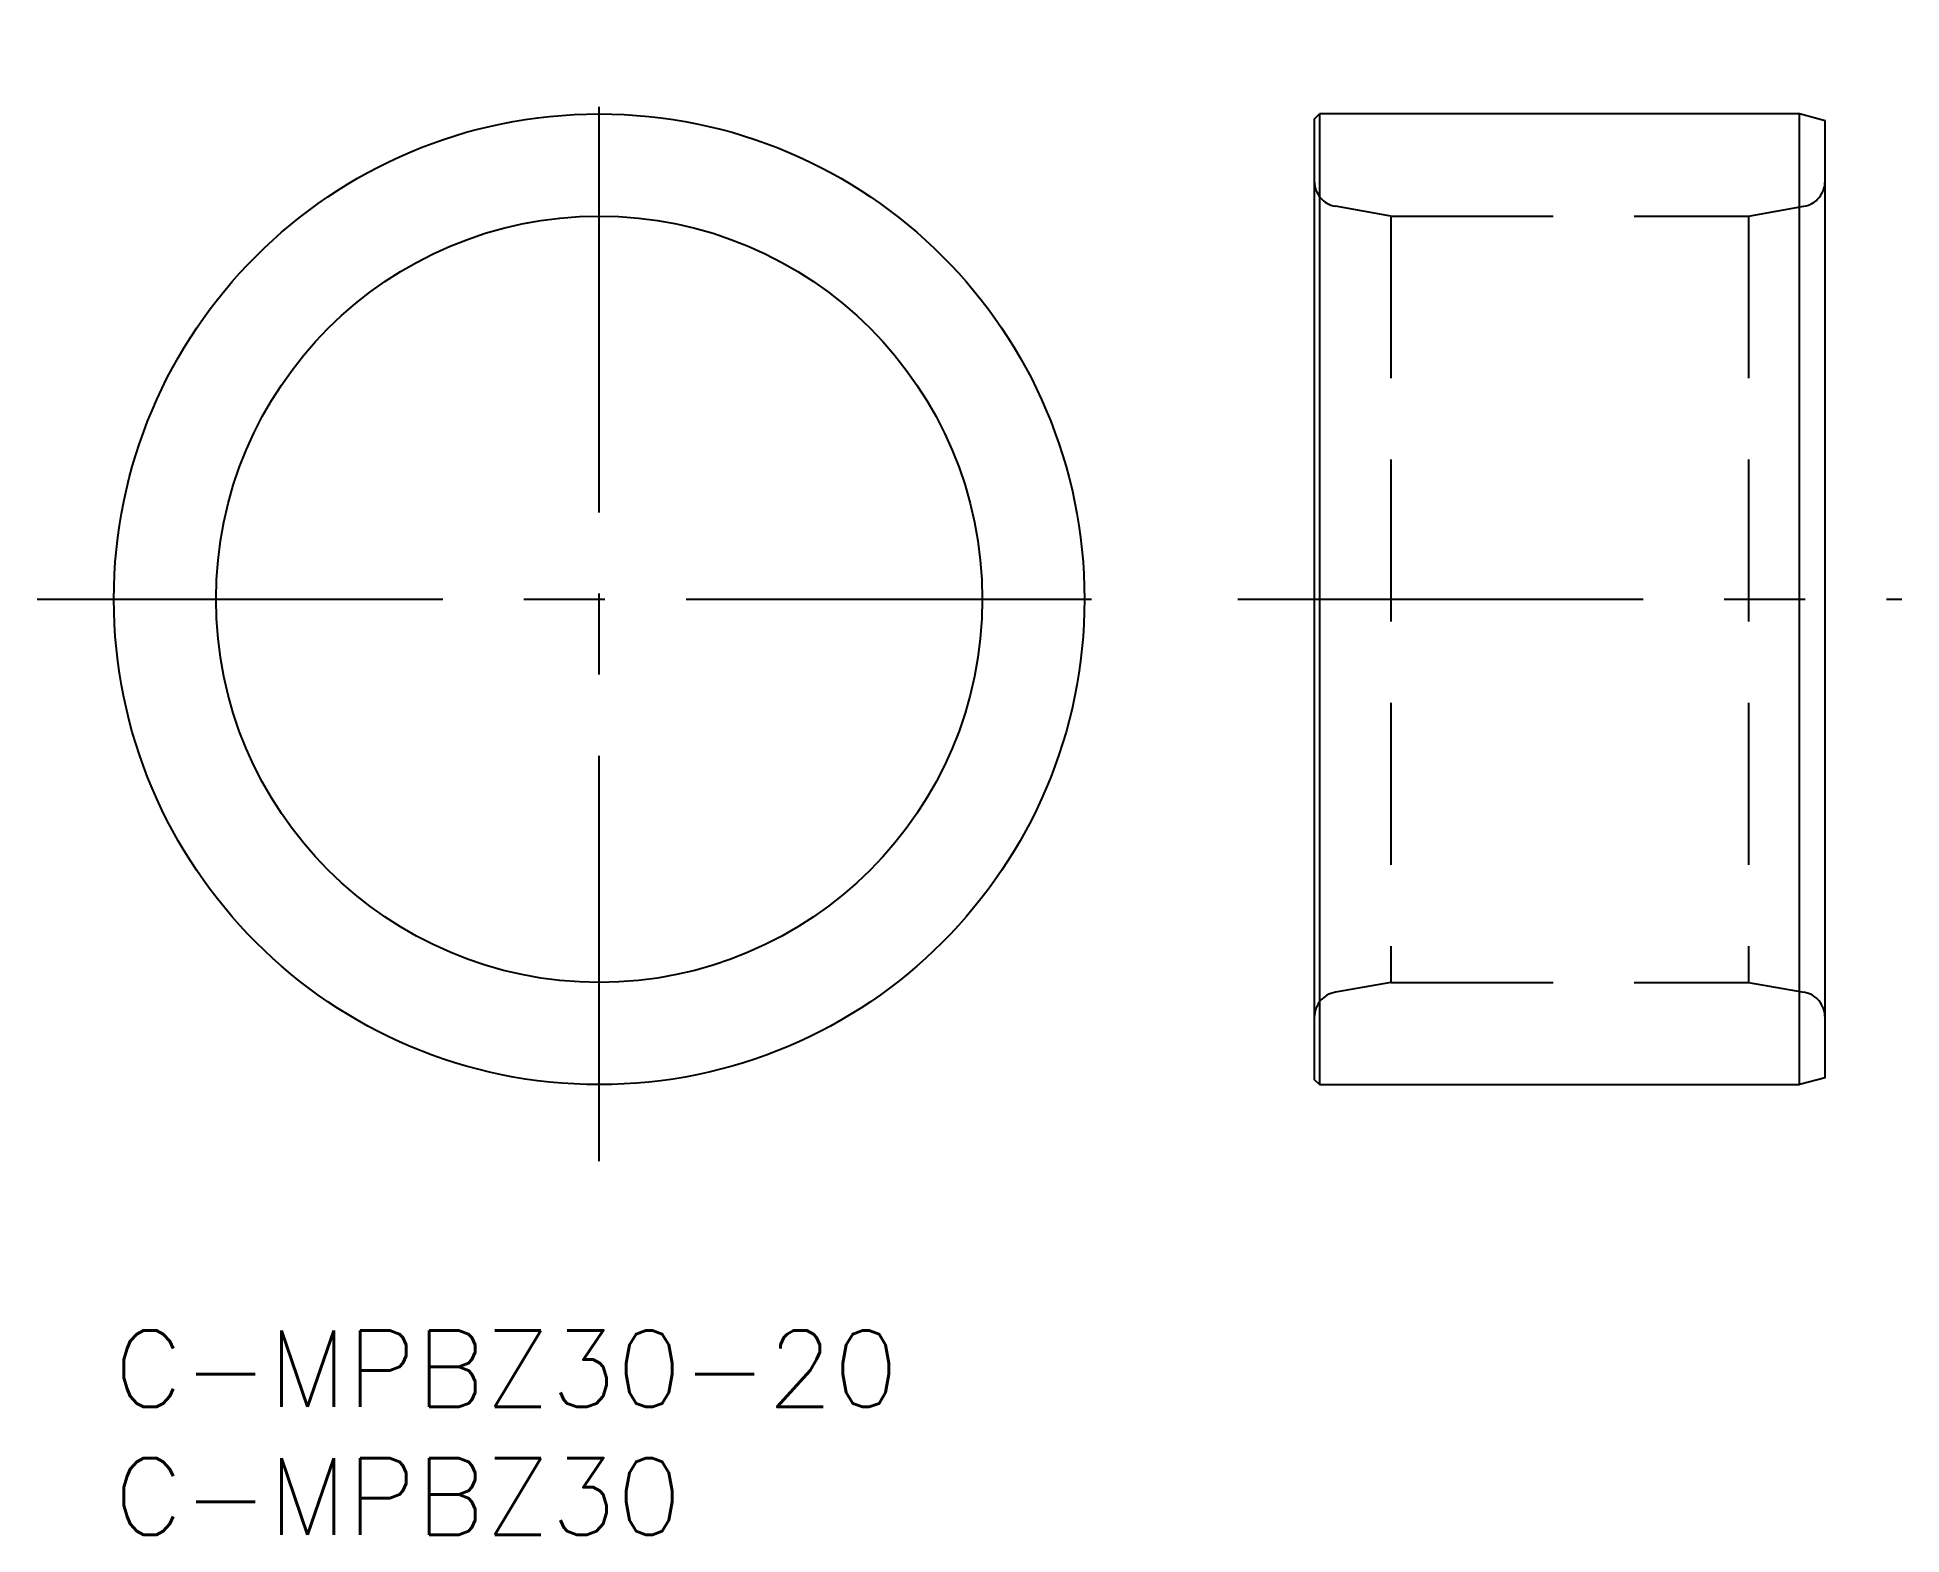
# Model space of a CAD drawing. Extents: x -3 to 70, y -8 to 50.6.
import ezdxf

# ---------------------------------------------------------------- set-up
doc = ezdxf.new("R2010")
doc.units = 0
doc.header["$LTSCALE"] = 0.5
doc.linetypes.add('CENTER', pattern=[50.8, 31.75, -6.35, 6.35, -6.35])
doc.linetypes.add('DASHED', pattern=[19.05, 12.7, -6.35])
for name, color, linetype in [('MSM_CENTER', 1, 'CENTER'), ('MSM_CONTINUOUS', 7, 'CONTINUOUS'), ('MSM_DASHED', 4, 'DASHED'), ('MSM_PART_NUMBER', 7, 'CONTINUOUS')]:
    doc.layers.add(name, color=color, linetype=linetype)
doc.styles.get("Standard").update_dxf_attribs({"font": 'txt.shx', "height": 3, "bigfont": 'bigfont.shx'})

# ---------------------------------------------------------------- blocks, each defined once
blk = doc.blocks.new('*U19')
at = {"layer": 'MSM_PART_NUMBER'}
blk.add_text('C-MPBZ30-20', height=3, dxfattribs=at).set_placement((0, -3))
blk = doc.blocks.new('*U20')
at = {"layer": 'MSM_PART_NUMBER'}
blk.add_text('C-MPBZ30', height=3, dxfattribs=at).set_placement((0, -8))

msp = doc.modelspace()

# ---------------------------------------------------------------- linework, layer by layer
at = {"layer": 'MSM_CENTER'}
for p, q in [((19, 6.621), (19, 50.621)), ((-3, 28.621), (41, 28.621)), ((44, 28.621), (70, 28.621))]:
    msp.add_line(p, q, dxfattribs=at)
at = {"layer": 'MSM_CONTINUOUS'}
for p, q in [((47, 47.421), (47.2, 47.621)), ((47.2, 47.621), (47.2, 9.621)), ((66, 47.621), (47.2, 47.621)), ((67, 47.353), (66, 47.621)), ((66, 9.621), (66, 47.621)), ((47, 47.421), (47, 9.821)), ((67, 9.889), (67, 47.353)), ((47.2, 9.621), (47, 9.821)), ((47.2, 9.621), (66, 9.621)), ((67, 9.889), (66, 9.621))]:
    msp.add_line(p, q, dxfattribs=at)
for radius in [19, 15]:
    msp.add_circle((19, 28.621), radius, dxfattribs=at)
at = {"layer": 'MSM_DASHED'}
for p, q in [((50, 43.621), (47.826, 44.004)), ((64, 43.621), (66.174, 44.004)), ((50, 43.621), (50, 13.621)), ((50, 43.621), (64, 43.621)), ((64, 43.621), (64, 13.621)), ((50, 13.621), (47.826, 13.238)), ((50, 13.621), (64, 13.621)), ((64, 13.621), (66.174, 13.238))]:
    msp.add_line(p, q, dxfattribs=at)
for centre, start, end in [((48, 44.989), 180, 260), ((66, 44.989), 280, 0), ((48, 12.253), 100, 180), ((66, 12.253), 0, 80)]:
    msp.add_arc(centre, 1, start, end, dxfattribs=at)

# ---------------------------------------------------------------- block references
at = {"layer": 'MSM_CONTINUOUS'}
for name in ['*U19', '*U20']:
    msp.add_blockref(name, (0, 0), dxfattribs=at)

doc.saveas('drawing.dxf')
